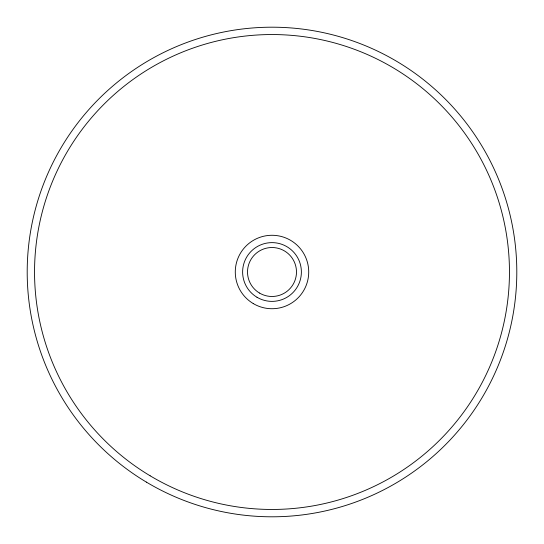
<?xml version="1.0" encoding="UTF-8"?>
<svg xmlns="http://www.w3.org/2000/svg" width="544" height="544" viewBox="0 0 544 544"><rect width="100%" height="100%" fill="white"/><g stroke="black" fill="none" stroke-linecap="round" stroke-linejoin="round"><path stroke-width="0.82" d="M146.384 482.113A244.8 244.8 0 0 0 516.773 275.733A244.8 244.8 0 0 0 152.844 58.154A244.8 244.8 0 0 0 146.384 482.113M150.151 475.81A237.456 237.456 0 0 0 509.429 275.618A237.456 237.456 0 0 0 156.42 64.573A237.456 237.456 0 0 0 150.151 475.81M256.992 297.255A29.376 29.376 0 0 0 301.376 272.367A29.376 29.376 0 0 0 257.632 246.378A29.376 29.376 0 0 0 256.992 297.255M259.495 293.046A24.48 24.48 0 0 0 296.48 272.306A24.48 24.48 0 0 0 260.025 250.648A24.48 24.48 0 0 0 259.495 293.046M253.239 303.566A36.72 36.72 0 0 0 308.72 272.462A36.72 36.72 0 0 0 254.041 239.972A36.72 36.72 0 0 0 253.239 303.566"/></g></svg>
